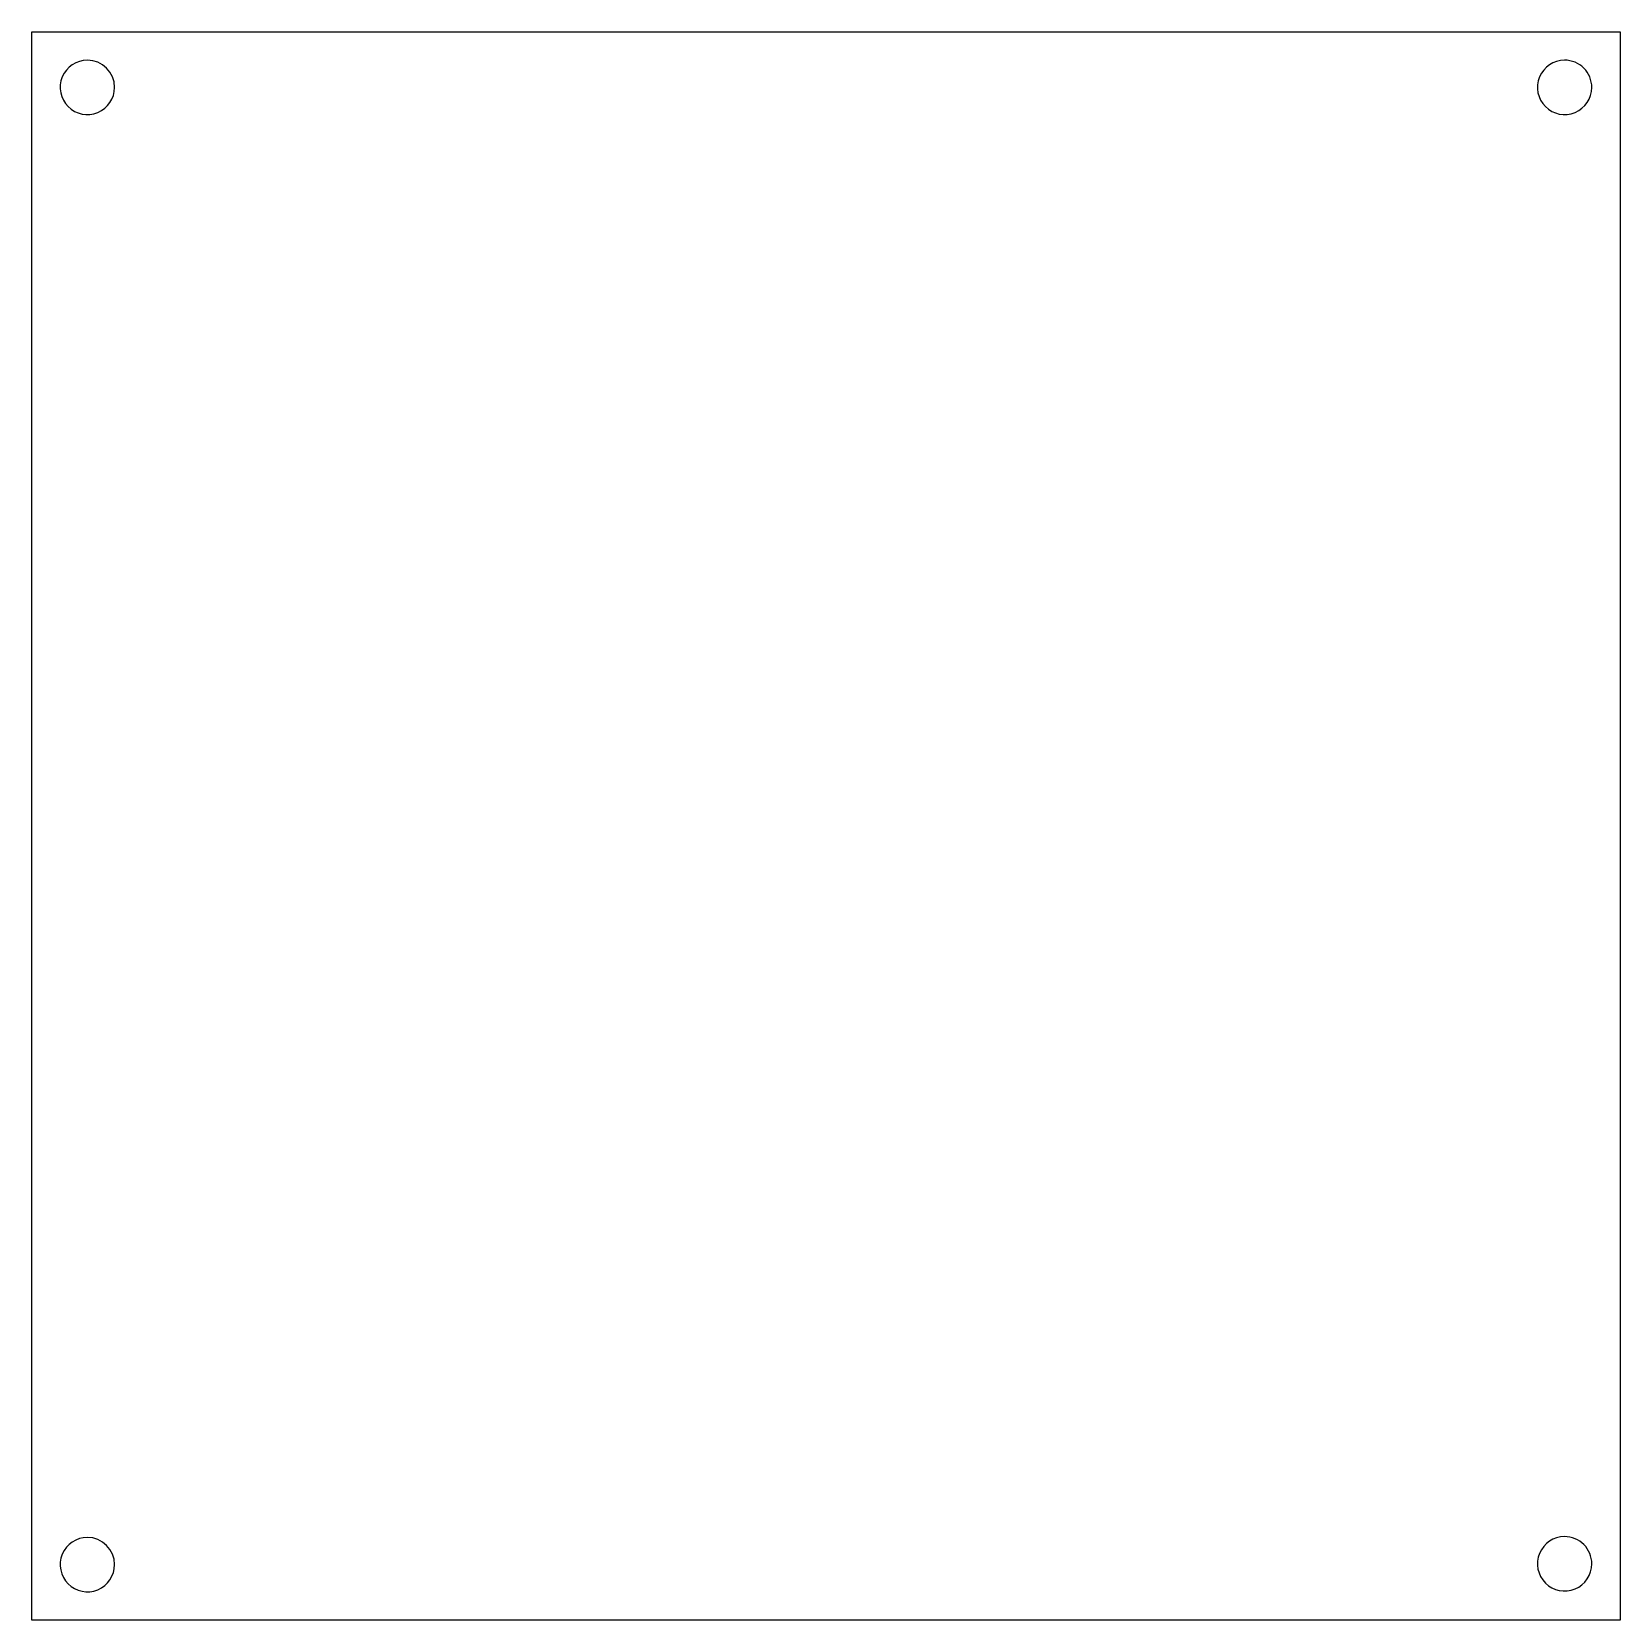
# Model space of a CAD drawing. Header units: centimetres. Extents: x 0 to 10, y 0 to 10.
import ezdxf

# ---------------------------------------------------------------- set-up
doc = ezdxf.new("R2010")
doc.units = ezdxf.units.CM
doc.layers.get('0').update_dxf_attribs({"linetype": 'CONTINUOUS'})

msp = doc.modelspace()

# ---------------------------------------------------------------- linework, layer by layer
at = {"color": 7}
for points in [[(0.0075, 10.00518), (10.0075, 10.00518)], [(0.0075, 0.00518), (0.0075, 10.00518)], [(10.0075, 10.00518), (10.0075, 0.00518)], [(10.0075, 0.00518), (0.0075, 0.00518)]]:
    msp.add_lwpolyline(points, dxfattribs=at)
for points in [[(0.3575, 9.826352)], [(9.6575, 9.826352)], [(0.3575, 0.526352)], [(9.6575, 0.531352)]]:
    msp.add_lwpolyline(points, close=True, dxfattribs=at)
for points in [[(0.3575, 9.826352), (0.288267, 9.826352), (0.225852, 9.784648), (0.199357, 9.720685)], [(0.528672, 9.65518), (0.528672, 9.749716), (0.452036, 9.826352), (0.3575, 9.826352)], [(9.6575, 9.826352), (9.588267, 9.826352), (9.525852, 9.784648), (9.499357, 9.720685)], [(9.778537, 9.776217), (9.746436, 9.808318), (9.702898, 9.826352), (9.6575, 9.826352)], [(0.199357, 9.720685), (0.172863, 9.656722), (0.187508, 9.583098), (0.236463, 9.534143)], [(9.499357, 9.720685), (9.472863, 9.656722), (9.487508, 9.583098), (9.536463, 9.534143)], [(9.828672, 9.65518), (9.828672, 9.700578), (9.810638, 9.744116), (9.778537, 9.776217)], [(0.423005, 9.497037), (0.486968, 9.523532), (0.528672, 9.585947), (0.528672, 9.65518)], [(9.723005, 9.497037), (9.786968, 9.523532), (9.828672, 9.585947), (9.828672, 9.65518)], [(0.236463, 9.534143), (0.285418, 9.485188), (0.359042, 9.470543), (0.423005, 9.497037)], [(9.536463, 9.534143), (9.585418, 9.485188), (9.659042, 9.470543), (9.723005, 9.497037)], [(0.3575, 0.526352), (0.288267, 0.526352), (0.225852, 0.484648), (0.199357, 0.420685)], [(0.528672, 0.35518), (0.528672, 0.449716), (0.452036, 0.526352), (0.3575, 0.526352)], [(9.6575, 0.531352), (9.588267, 0.531352), (9.525852, 0.489648), (9.499357, 0.425685)], [(9.778537, 0.481217), (9.746436, 0.513318), (9.702898, 0.531352), (9.6575, 0.531352)], [(0.199357, 0.420685), (0.172863, 0.356722), (0.187508, 0.283098), (0.236463, 0.234143)], [(9.499357, 0.425685), (9.472863, 0.361722), (9.487508, 0.288098), (9.536463, 0.239143)], [(9.828672, 0.36018), (9.828672, 0.405578), (9.810638, 0.449116), (9.778537, 0.481217)], [(0.423005, 0.197037), (0.486968, 0.223532), (0.528672, 0.285947), (0.528672, 0.35518)], [(9.723005, 0.202037), (9.786968, 0.228532), (9.828672, 0.290947), (9.828672, 0.36018)], [(0.236463, 0.234143), (0.285418, 0.185188), (0.359042, 0.170543), (0.423005, 0.197037)], [(9.536463, 0.239143), (9.585418, 0.190188), (9.659042, 0.175543), (9.723005, 0.202037)]]:
    msp.add_open_spline(points, degree=3, dxfattribs=at)

doc.saveas('drawing.dxf')
